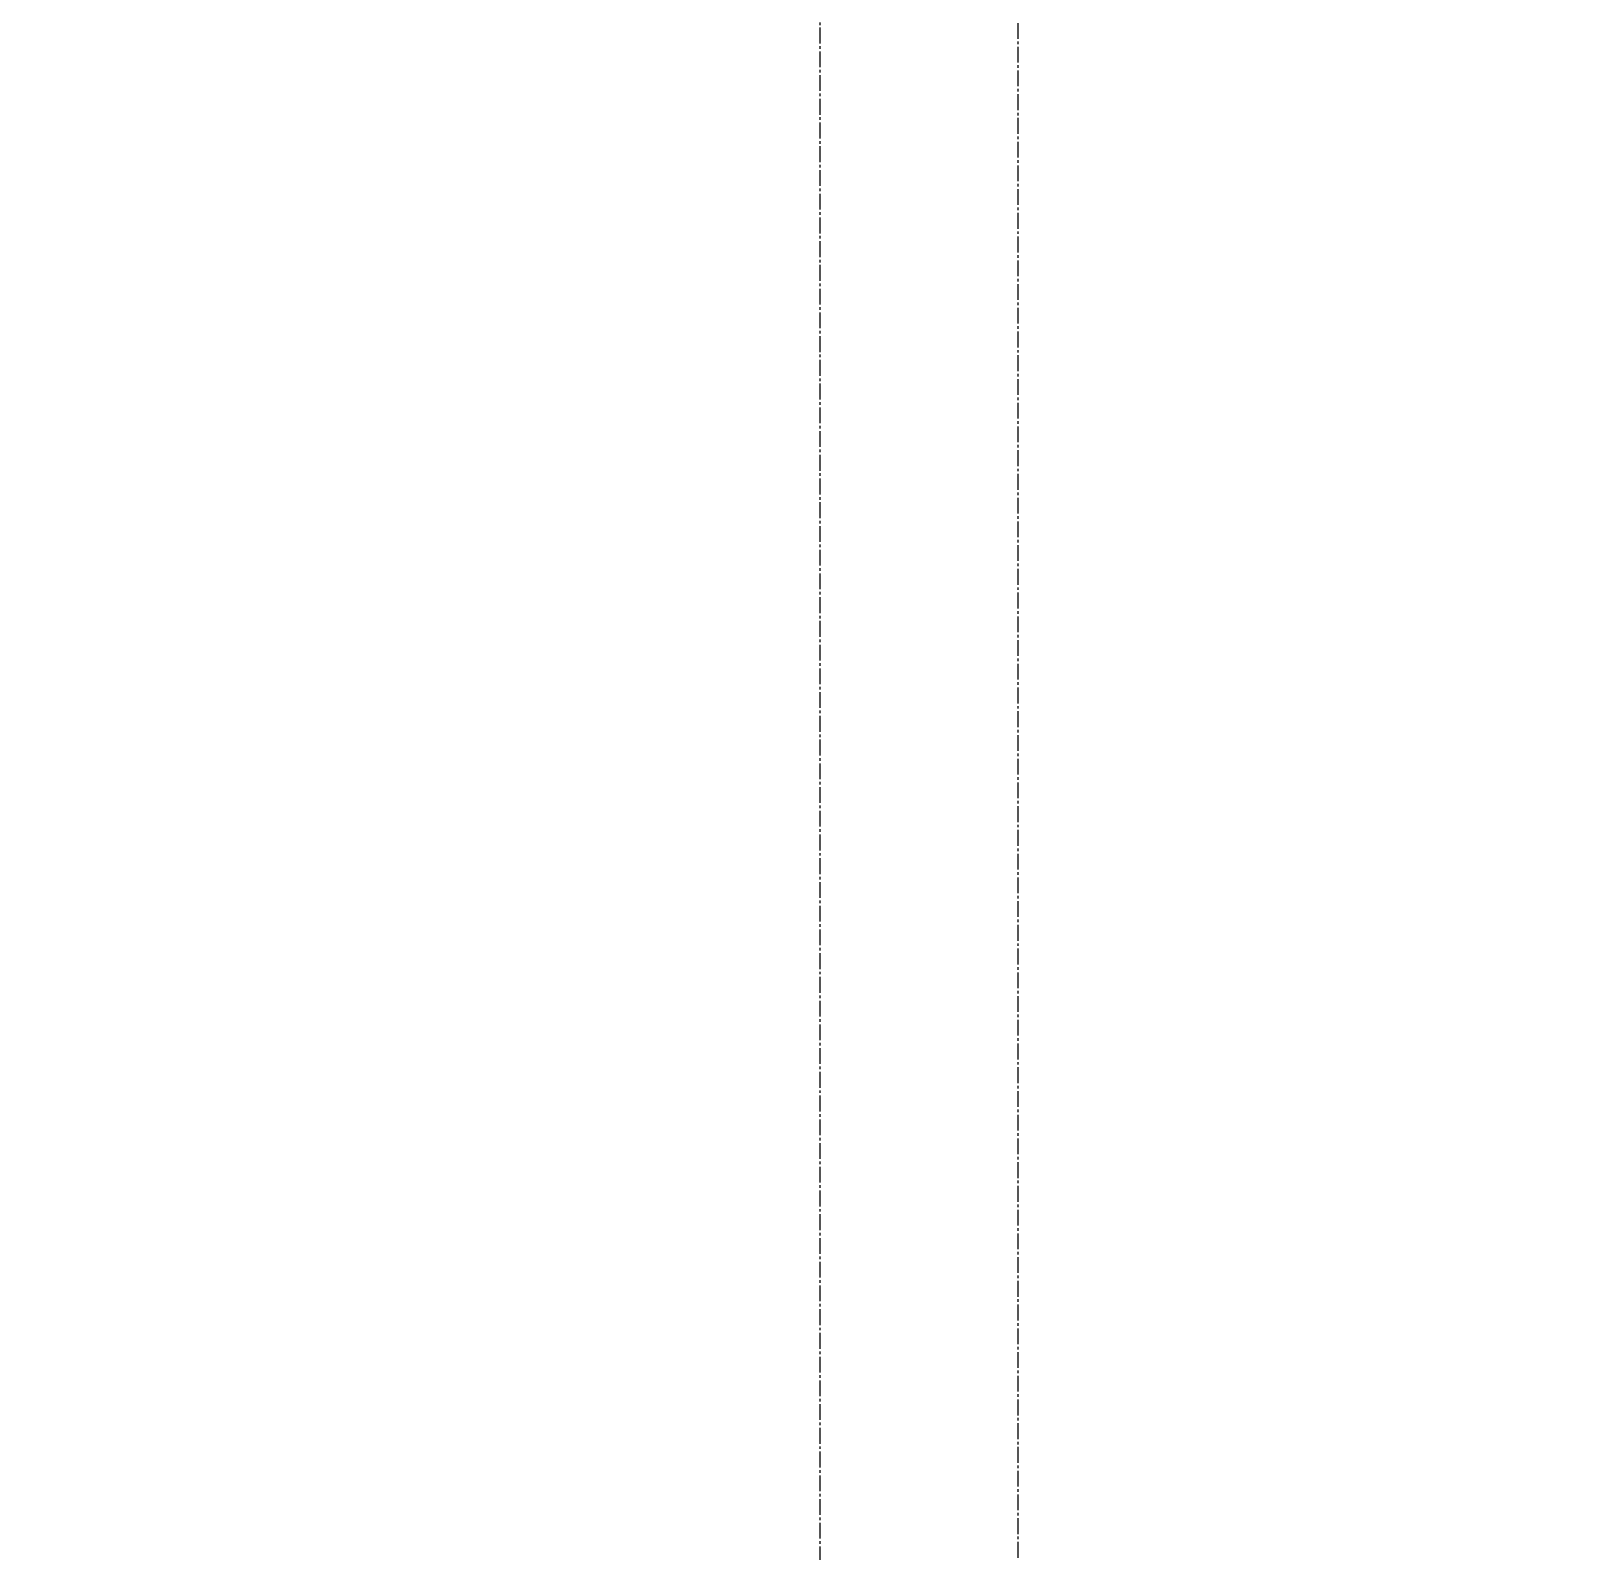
# Model space of a CAD drawing. Header units: millimetres. Extents: x -50460 to 50460, y -35640 to 35640.
# Drawn here: x 39573 to 40746, y 21353 to 22505 of the extents above; entities that cross this region are included whole.
import ezdxf

# ---------------------------------------------------------------- set-up
doc = ezdxf.new("R2010")
doc.units = ezdxf.units.MM
doc.linetypes.add('点画线', pattern=[18, 12, -2, 2, -2])
doc.layers.get('0').update_dxf_attribs({"lineweight": 35})
doc.layers.add('中心线层', color=1, linetype='点画线', lineweight=18)
doc.layers.add('尺寸线层', color=4, linetype='Continuous', lineweight=18)
doc.dimstyles.new('AM_DEMATIC$0', dxfattribs={"dimscale": 120, "dimtxt": 3, "dimasz": 1.5, "dimexe": 1, "dimexo": 0, "dimgap": 1, "dimtad": 1, "dimdsep": 46, "dimtxsty": 'Standard', "dimblk": '_CAXARROW', "dimcen": 0, "dimdle": 3, "dimclrd": 256, "dimclre": 256, "dimclrt": 2, "dimadec": 0, "dimazin": 2, "dimtfac": 0.7071067811865475, "dimtdec": 3, "dimtmove": 0, "dimatfit": 3, "dimfxl": 0, "dimfrac": 2, "dimtolj": 1, "dimlwd": 18, "dimarcsym": 0})

# ---------------------------------------------------------------- blocks, each defined once
blk = doc.blocks.new('*X584')
at = {"layer": '中心线层', "linetype": '点画线', "lineweight": 18}
blk.add_line((0, 162.5038301414388), (0, 7149.999999999993), dxfattribs=at)
blk = doc.blocks.new('*X653')
at = {"layer": '尺寸线层', "linetype": 'Continuous', "lineweight": 18}
for points in [[(39546.06310700117, 19488.91433521855), (39726.06310700117, 19511.41433521855), (39726.06310700117, 19466.41433521855)], [(40796.06310700117, 19488.91433521855), (40616.06310700117, 19511.41433521855), (40616.06310700117, 19466.41433521855)]]:
    blk.add_hatch(color=256, dxfattribs=at).paths.add_polyline_path(points, flags=0)
at = {"layer": '尺寸线层'}
for p, q in [((39546.06310700117, 21939.44460688287), (39546.06310700117, 19368.91433521855)), ((40796.06310700117, 21939.44460688287), (40796.06310700117, 19368.91433521855))]:
    blk.add_line(p, q, dxfattribs=at)
at = {"layer": '尺寸线层', "linetype": 'Continuous', "lineweight": 18}
blk.add_line((39546.06310700117, 19488.91433521855), (40796.06310700117, 19488.91433521855), dxfattribs=at)
at = {"layer": '尺寸线层', "color": 2, "insert": (40184.06310750116, 19788.91433521856), "char_height": 360.0000000000001, "width": 1880, "attachment_point": 5, "line_spacing_factor": 1.37}
blk.add_mtext('1250', dxfattribs=at)
blk = doc.blocks.new('_CAXARROW')
blk.add_hatch(color=0).paths.add_polyline_path([(0, 0), (-1, 0.125), (-1, -0.125)], flags=0)

msp = doc.modelspace()

# ---------------------------------------------------------------- linework, layer by layer
at = {"layer": '中心线层', "linetype": '点画线', "lineweight": 18}
msp.add_line((40171.06310700115, 20461.44460688287), (40171.06310700115, 27717.44460688287), dxfattribs=at)

# ---------------------------------------------------------------- block references
at = {"layer": '尺寸线层'}
msp.add_blockref('*X584', (40321.06310700115, 20464.44460688287), dxfattribs=at)

# ---------------------------------------------------------------- dimensions: what is measured, and where the dimension line sits
dim = msp.add_linear_dim(base=(40796.06310700117, 19488.91433521855), p1=(39546.06310700117, 21939.44460688287), p2=(40796.06310700117, 21939.44460688287), dimstyle='AM_DEMATIC$0', override={"dimsah": 1, "dimtfill": 1, "dimtzin": 8}, dxfattribs=at)
dim.commit()
dim.dimension.update_dxf_attribs({"geometry": '*X653', "text_midpoint": (40171.06310700117, 19488.91433521855)})

doc.saveas('drawing.dxf')
